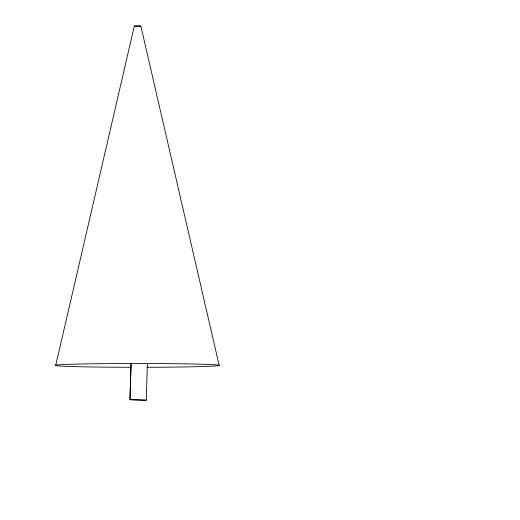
<?xml version="1.0" encoding="UTF-8"?>
<svg xmlns="http://www.w3.org/2000/svg" width="520" height="520" viewBox="0 0 520 520"><rect width="100%" height="100%" fill="white"/><g stroke="black" fill="none" stroke-linecap="round" stroke-linejoin="round"><path stroke-width="0.78" d="M146.276 400.199L129.974 399.704L131.066 363.597L129.968 399.704L146.276 400.199L147.394 363.291M55.77 365.17L134.31 26.065L137.943 26L140.862 26.085L219.232 365.619M140.862 26.085L134.31 26.065M131.06 367.282A82.206 1.898 0 0 1 66.879 364.41A82.206 1.898 0 0 1 206.499 364.384A82.206 1.898 0 0 1 147.017 367.282"/></g></svg>
